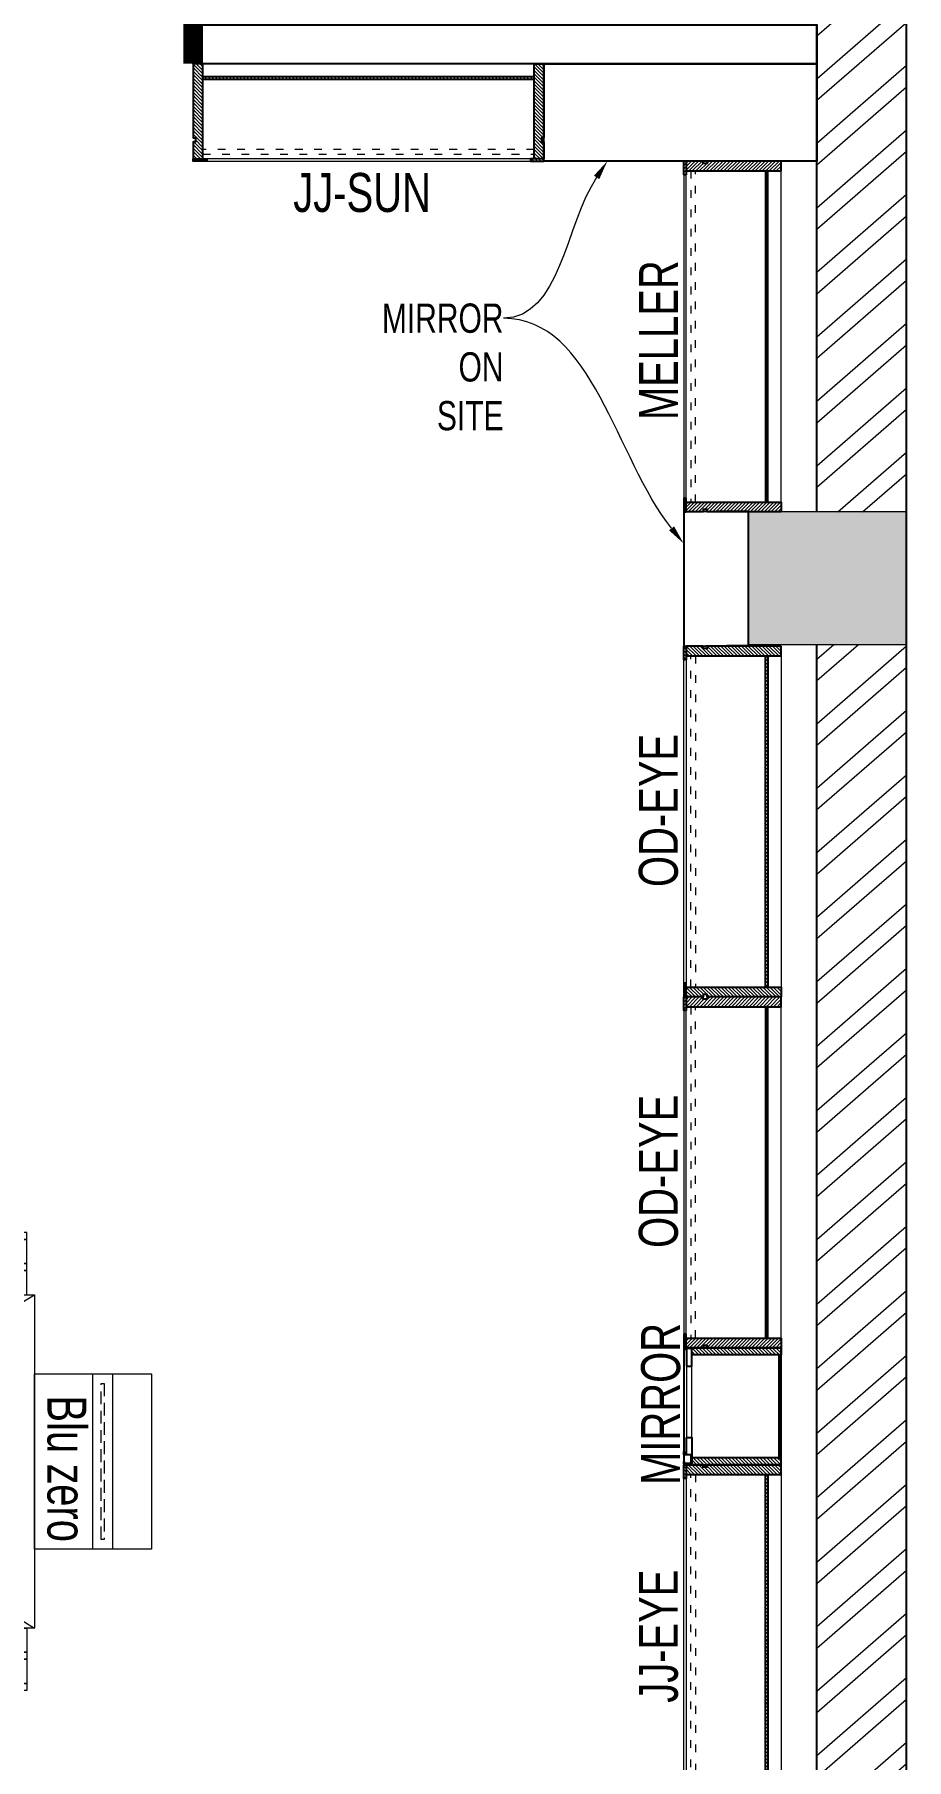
# Model space of a CAD drawing. Header units: feet. Extents: x 3651693 to 3662081, y -5465341 to -5451435.
# Drawn here: x 3658920 to 3661157, y -5460587 to -5456161 of the extents above; entities that cross this region are included whole.
import ezdxf
from ezdxf import colors
from ezdxf.entities.mleader import LeaderData, LeaderLine
from ezdxf.math import Vec2, Vec3

# ---------------------------------------------------------------- set-up
doc = ezdxf.new("R2010")
doc.units = ezdxf.units.FT
doc.header["$LTSCALE"] = 33
doc.header["$MEASUREMENT"] = 0
doc.linetypes.add('ACAD_ISO03W100', pattern=[30, 12, -18])
doc.linetypes.add('D10_DASHED', pattern=[0.75, 0.5, -0.25])
for name, color, linetype, lineweight in [('A-COL', 243, 'Continuous', 9), ('column hatch', 5, 'Continuous', 0), ('LENS-DIM', 252, 'Continuous', 5), ('LENS-FURNITURE', 13, 'Continuous', 9), ('LENS-PARTITION', 21, 'Continuous', 25), ('LENS-TEXT', 31, 'Continuous', 5), ('LENS_TEXT', 31, 'Continuous', 5), ('LK-FF&E FLOOR', 1, 'Continuous', 9), ('LK-FF&E WALL', 1, 'Continuous', 9), ('LK-FLUTTED FINISH', 20, 'Continuous', 30), ('LN-ELEVATION-1', 81, 'Continuous', 25), ('LN-ELEVATION-2', 103, 'Continuous', 20), ('LN-ELEVATION-3', 125, 'Continuous', 18), ('LN-ELEVATION-4', 145, 'Continuous', 13), ('LN-ELEVATION-5', 167, 'Continuous', 5), ('LN-HATCH', 251, 'Continuous', 0), ('PLANO-TXT', 252, 'Continuous', 5)]:
    doc.layers.add(name, color=color, linetype=linetype, lineweight=lineweight)
doc.layers.add('A-WALL', color=1, linetype='Continuous')
doc.styles.add('LK TXT', font='GILC____.TTF', dxfattribs={"height": 100})
doc.styles.get("Standard").update_dxf_attribs({"font": 'GILC____.TTF'})
pattern_1 = [(45, (4208834.246730669, 1706614.740126447), (-4.490128060534575, 4.490128060534575), [])]
pattern_2 = [(45, (4209134.246730668, 1706614.740126447), (-4.490128060534575, 4.490128060534575), [])]

# ---------------------------------------------------------------- blocks, each defined once
blk = doc.blocks.new('A$C7768cef6')
at = {"layer": 'column hatch'}
h = blk.add_hatch(color=8, dxfattribs=at)
h.dxf.hatch_style = 1
h.paths.add_polyline_path([(-2060.827878076583, -7669.445748926141), (-2641.163788782433, -7669.445748926141), (-2612.508988646791, -8199.445748927072), (-2060.827878076583, -8199.44574892521)])
h.paths.add_polyline_path([(767.1721219234169, -7669.445748926141), (457.1721219234168, -7669.445748926141), (457.1721219234168, -8199.44574892521), (767.1721219234169, -8204.445748925209)])
h.paths.add_polyline_path([(3460.734524888918, -7684.44574892614), (3165.172121921554, -7684.44574892614), (3165.172121923417, -8204.44574892614), (3497.121298655868, -8204.44574892614)])
h.paths.add_polyline_path([(3174.557288900018, -3594.71348338481), (2850.817297765985, -3623.810970783234), (2891.548141701147, -4076.984225015156), (3206.324266267941, -4048.692402662709)])
h.paths.add_polyline_path([(2943.893816044554, -298.3232441106811), (2539.881552271545, -326.5940437829122), (2563.61505244486, -665.7646807339042), (2967.627134693787, -637.4938937639816)])
h.paths.add_polyline_path([(102.6356133781373, 3516.983327278867), (-175.353689122945, 3586.603478548117), (-239.9567944649607, 3129.87881372869), (42.23418575339019, 3089.963269359432)])
h.paths.add_polyline_path([(-2536.391984812916, 4177.906243884936), (-2828.413159092889, 4251.040562884882), (-2904.466945579276, 3786.427014341578), (-2608.407223194838, 3737.964237080888)])
h.paths.add_polyline_path([(-5282.927916646004, 4865.753744939342), (-5987.382757410407, 5042.17870855052), (-5924.074085010215, 4525.227436942979), (-5642.355758238584, 4525.227436942979), (-5642.355758238584, 4565.227436942979), (-5344.432020494714, 4513.246807464398)])
h.paths.add_polyline_path([(-5147.969936113804, 1871.382860220037), (-5594.988467436284, 1838.056437848136), (-5552.395484576002, 1490.260538542643), (-5121.948717771098, 1522.351491721347)])
h.paths.add_polyline_path([(-5017.230566613376, -1348.862816617824), (-5427.452633406967, -1348.862816617824), (-5407.747262133285, -1797.181593342684), (-5017.230566613376, -1750.500244708732)])
h.paths.add_polyline_path([(-3170.378771001473, -1298.094963323325), (-3484.226481860504, -1335.611501223407), (-3478.449723847211, -1566.558390707709), (-3473.695539167151, -1756.62419608701), (-3133.623598568142, -1756.62419608701)])
at = {"layer": 'LN-HATCH'}
h = blk.add_hatch(dxfattribs=at)
h.set_pattern_fill('ANSI32', color=256, scale=333, angle=180)
h.set_pattern_definition([(225, (-8476145.499999998, 5278100.999999999), (88.29995930067012, -88.29995930067017), []), (225, (-8476204.366639435, 5278100.999999999), (88.29995930067012, -88.29995930067017), [])])
h.paths.add_polyline_path([(3206.324266267941, -4048.692402662709), (2977.202866679057, -4069.285647921264), (3230.172121921555, -7684.44574892521), (3460.734524888918, -7684.44574892614)])
h.paths.add_polyline_path([(2967.627134693787, -637.4938937639816), (2738.188174406067, -653.5489085866138), (2945.435889311135, -3615.306728641503), (3174.557288900018, -3594.71348338481)])
h.paths.add_polyline_path([(2722.837275948375, 2860.775212550536), (2067.456788793206, 3024.909904948436), (2011.580820744857, 2801.800343981012), (2505.049433324486, 2678.215158701874), (2714.454855754972, -314.3782589323819), (2943.893816044554, -298.3232441106811)])
h.paths.add_polyline_path([(102.6356133781373, 3516.983327278867), (70.24509408324957, 3287.992027409375), (1131.181044183671, 3022.289280325174), (1187.05701223202, 3245.398841289804)])
h.paths.add_polyline_path([(-2536.391984812916, 4177.906243884936), (-2573.675566161052, 3950.140371458605), (-207.7442084159702, 3357.612178679556), (-175.353689122945, 3586.603478548117)])
h.paths.add_polyline_path([(-5282.927916646004, 4865.753744939342), (-5322.564830237999, 4638.577245363034), (-2865.696740439162, 4023.274690458551), (-2828.413159092889, 4251.040562884882)])
h.paths.add_polyline_path([(-5692.355758238583, 4525.227436942979), (-5924.074085010215, 4525.227436942979), (-5594.988467436284, 1838.056437848136), (-5365.366617064923, 1855.175358508714)])
h.paths.add_polyline_path([(-5270.079796809703, 308.536950988695), (-5499.857944216579, 298.437298820354), (-5427.452633406967, -1348.862816617824), (-5197.230566613376, -1348.862816617824)])
h.paths.add_polyline_path([(-3478.449723847211, -1566.558390707709), (-3484.226481860504, -1335.611501223407), (-5017.230566615239, -1518.862816617824), (-5017.230566613376, -1750.500244708732)])
h.paths.add_polyline_path([(-3243.623598568142, -1756.62419608701), (-3473.695539167151, -1756.62419608701), (-3436.185430182144, -3256.227083085105), (-2879.767371468246, -3256.227083085105), (-2649.719529582188, -3250.898954012431), (-2661.866562709212, -3026.227083085105), (-3211.866562711075, -3026.227083085105)])
h.paths.add_polyline_path([(-2593.573243126273, -4289.382268522866), (-2824.628064928577, -4276.085268374532), (-2641.163788782433, -7669.445748926141), (-2410.827878078446, -7669.445748925209)])
at = {"layer": 'A-COL'}
for p, q in [((2943.893816044554, -298.3232441106811, -81.85361025111429), (2539.881552271545, -326.5940437829122, -81.85361025111429)), ((2539.881552271545, -326.5940437829122, -81.85361025111429), (2563.61505244486, -665.7646807339042, -81.85361025111429)), ((2563.61505244486, -665.7646807339042, -81.85361025111429), (2967.627134693787, -637.4938937639816, -81.85361025111429))]:
    blk.add_line(p, q, dxfattribs=at)
at = {"layer": 'A-WALL'}
for p, q in [((3497.121298655868, -8204.44574892614, -81.85361025111428), (2722.837275948375, 2860.775212550536, -81.85361025111429)), ((2714.454855754972, -314.3782589323819, -81.85361025111429), (2505.049433324486, 2678.215158701874, -81.85361025111428)), ((2945.435889311135, -3615.306728641503, -81.85361025111429), (2738.188174406067, -653.5489085866138, -81.85361025111429))]:
    blk.add_line(p, q, dxfattribs=at)
blk = doc.blocks.new('JJ SH 900')
at = {"layer": 'LN-HATCH', "ltscale": 0.5}
h = blk.add_hatch(dxfattribs=at)
h.set_pattern_fill('ANSI31', color=256, scale=50)
h.set_pattern_definition([(45, (0, 0), (-4.419417382415921, 4.419417382415921), [])])
h.paths.add_polyline_path([(-911.7948143622632, 1.45519e-11), (-911.7948143622632, -189.9999999999854), (-905.7948143622637, -189.9999999999854), (-905.7948143622637, -199.9999999999854), (-911.7948143622632, -199.9999999999854), (-911.7948143622632, -243.9999999999855), (-886.7948143622632, -243.9999999999855), (-886.7948143622632, 1.45519e-11)])
h = blk.add_hatch(dxfattribs=at)
h.set_pattern_fill('ANSI31', color=256, scale=2)
h.set_pattern_definition(pattern_1)
h.paths.add_polyline_path([(-11.79481436226342, 1.45519e-11), (-11.79481436226342, -189.9999999999854), (-17.79481436226342, -189.9999999999854), (-17.79481436226342, -199.9999999999854), (-11.79481436226342, -199.9999999999854), (-11.79481436226342, -243.9999999999855), (-36.79481436226343, -243.9999999999855), (-36.79481436226343, 1.45519e-11)])
h = blk.add_hatch(dxfattribs=at)
h.set_pattern_fill('ANSI31', color=256, scale=2)
h.set_pattern_definition(pattern_2)
h.paths.add_polyline_path([(-36.79481436224887, -40), (-886.7948143622632, -39.99999999998546), (-886.7948143622632, -33.99999999998545), (-36.79481436224887, -34)])
h = blk.add_hatch(dxfattribs=at)
h.set_pattern_fill('ANSI31', color=256, scale=2)
h.set_pattern_definition(pattern_2)
h.paths.add_polyline_path([(-876.7948143622632, -243.9999999999855), (-876.7948143622632, -249.9999999999854), (-911.7948143622632, -249.9999999999854), (-911.7948143622632, -243.9999999999855)])
h = blk.add_hatch(dxfattribs=at)
h.set_pattern_fill('ANSI31', color=256, scale=2)
h.set_pattern_definition(pattern_1)
h.paths.add_polyline_path([(-46.79481436226342, -243.9999999999855), (-46.79481436226342, -249.9999999999854), (-11.79481436226342, -249.9999999999854), (-11.79481436226342, -243.9999999999855)])
at = {"layer": 'LN-ELEVATION-1', "ltscale": 0.5}
for points in [[(-911.7948143622632, 1.45519e-11), (-911.7948143622632, -189.9999999999854), (-905.7948143622637, -189.9999999999854), (-905.7948143622637, -199.9999999999854), (-911.7948143622632, -199.9999999999854), (-911.7948143622632, -243.9999999999855), (-886.7948143622632, -243.9999999999855), (-886.7948143622632, 1.45519e-11)], [(-11.79481436226342, 1.45519e-11), (-11.79481436226342, -189.9999999999854), (-17.79481436226342, -189.9999999999854), (-17.79481436226342, -199.9999999999854), (-11.79481436226342, -199.9999999999854), (-11.79481436226342, -243.9999999999855), (-36.79481436226343, -243.9999999999855), (-36.79481436226343, 1.45519e-11)], [(-36.79481436226343, -39.99999999998546), (-886.7948143622632, -39.99999999998546), (-886.7948143622632, -33.99999999998545), (-36.79481436226343, -33.99999999998545)], [(-876.7948143622632, -243.9999999999855), (-876.7948143622632, -249.9999999999854), (-911.7948143622632, -249.9999999999854), (-911.7948143622632, -243.9999999999855)], [(-46.79481436226342, -243.9999999999855), (-46.79481436226342, -249.9999999999854), (-11.79481436226342, -249.9999999999854), (-11.79481436226342, -243.9999999999855)]]:
    blk.add_lwpolyline(points, close=True, dxfattribs=at)
at = {"layer": 'LN-ELEVATION-3', "ltscale": 0.5}
for p, q in [((-886.7948143622632, 1.45519e-11), (-36.79481436226343, 1.45519e-11)), ((-876.7948143622632, -243.9999999999855), (-46.79481436226342, -243.9999999999855)), ((-46.79481436226342, -249.9999999999854), (-876.7948143622632, -249.9999999999854))]:
    blk.add_line(p, q, dxfattribs=at)
at = {"layer": 'LN-ELEVATION-4', "linetype": 'ACAD_ISO03W100', "ltscale": 0.05}
blk.add_lwpolyline([(-886.7948143622632, -219.9999999999854), (-36.79481436226343, -219.9999999999854), (-36.79481436226343, -231.9999999999855), (-886.7948143622632, -231.9999999999855)], close=True, dxfattribs=at)
blk = doc.blocks.new('MIRROR')
at = {"layer": 'LN-HATCH', "ltscale": 0.5}
h = blk.add_hatch(dxfattribs=at)
h.set_pattern_fill('ANSI31', color=256, scale=2)
h.set_pattern_definition([(45, (4060433.741624544, 1708720.786904081), (-4.490128060534575, 4.490128060534575), [])])
h.paths.add_polyline_path([(212.944788963403, 101.3407590774622), (230.944788963403, 101.3407590774622), (230.944788963403, -127.6592409225377), (212.944788963403, -127.6592409225377)])
h.paths.add_polyline_path([(230.944788963403, 95.34075907746227), (494.9447889634027, 95.34075907746227), (494.9447889634027, 101.3407590774622), (230.944788963403, 101.3407590774622)])
h.paths.add_polyline_path([(512.9447889634027, 101.3407590774622), (494.9447889634027, 101.3407590774622), (494.9447889634027, -127.6592409225377), (512.9447889634027, -127.6592409225377)])
at = {"layer": 'Defpoints'}
blk.add_lwpolyline([(512.9447889634027, 101.3407590774622), (212.944788963403, 101.3407590774622), (212.944788963403, -148.6592409225377), (512.9447889634027, -148.6592409225377)], close=True, dxfattribs=at)
at = {"layer": 'LN-ELEVATION-1'}
for points in [[(212.944788963403, 101.3407590774622), (230.944788963403, 101.3407590774622), (230.944788963403, -127.6592409225377), (212.944788963403, -127.6592409225377)], [(230.944788963403, 95.34075907746227), (494.9447889634027, 95.34075907746227), (494.9447889634027, 101.3407590774622), (230.944788963403, 101.3407590774622)], [(512.9447889634027, 101.3407590774622), (494.9447889634027, 101.3407590774622), (494.9447889634027, -127.6592409225377), (512.9447889634027, -127.6592409225377)], [(259.944788963403, -141.6592409225377), (259.944788963403, -127.6592409225377), (214.944788963403, -127.6592409225377), (214.944788963403, -148.6592409225377), (223.944788963403, -148.6592409225377), (223.944788963403, -147.1592409225377), (216.444788963403, -147.1592409225377), (216.444788963403, -141.6592409225377)], [(442.944788963403, -141.6592409225377), (442.944788963403, -127.6592409225377), (487.9447889634028, -127.6592409225377), (487.9447889634028, -148.6592409225377), (478.9447889634026, -148.6592409225377), (478.9447889634026, -147.1592409225377), (486.4447889634027, -147.1592409225377), (486.4447889634027, -141.6592409225377)], [(504.944788963403, -148.6592409225377), (504.944788963403, -147.1592409225377), (509.444788963403, -147.1592409225377), (509.444788963403, -129.1592409225377), (487.9447889634028, -129.1592409225377), (487.9447889634028, -127.6592409225377), (510.9447889634028, -127.6592409225377), (510.9447889634028, -148.6592409225377)]]:
    blk.add_lwpolyline(points, close=True, dxfattribs=at)
at = {"layer": 'LN-ELEVATION-2'}
blk.add_lwpolyline([(259.944788963403, -141.6592409225377), (442.944788963403, -141.6592409225377), (442.944788963403, -127.6592409225377), (259.944788963403, -127.6592409225377)], close=True, dxfattribs=at)
at = {"layer": 'LN-ELEVATION-2', "color": 4, "lineweight": 0}
blk.add_lwpolyline([(216.444788963403, -141.6592409225377), (486.4447889634027, -141.6592409225377), (486.4447889634027, -147.1592409225377), (216.444788963403, -147.1592409225377)], close=True, dxfattribs=at)
at = {"layer": 'LN-ELEVATION-4', "ltscale": 0.5}
blk.add_line((478.9447889634026, -148.6592409225377), (223.944788963403, -148.6592409225377), dxfattribs=at)
blk = doc.blocks.new('ffgd')
at = {"layer": 'LN-ELEVATION-4', "linetype": 'ACAD_ISO03W100', "ltscale": 0.1}
blk.add_lwpolyline([(0, 47.31184294237753), (0, -41.46233547315932), (-20, -41.46233547315932), (-20, 47.31184294237753)], close=True, dxfattribs=at)
at = {"layer": 'LN-ELEVATION-5', "linetype": 'ACAD_ISO03W100', "ltscale": 0.1}
for p, q in [((-159.8999999999068, 165.715584376594), (-159.8999999999068, 47.31184294237753)), ((-159.6999999997206, 165.715584376594), (-159.6999999997206, 47.31184294237753)), ((-159.3999999999068, 165.715584376594), (-159.3999999999068, 47.31184294237753)), ((-159, 165.715584376594), (-159, 47.31184294237753)), ((-158.5, 165.715584376594), (-158.5, 47.31184294237753)), ((-157.8999999999068, 165.715584376594), (-157.8999999999068, 47.31184294237753)), ((-157.1000000000931, 165.715584376594), (-157.1000000000931, 47.31184294237753)), ((-156.1000000000931, 165.715584376594), (-156.1000000000931, 47.31184294237753)), ((-154.1000000000931, 165.715584376594), (-154.1000000000931, 47.31184294237753)), ((-151.1000000000931, 165.715584376594), (-151.1000000000931, 47.31184294237753)), ((-146.1000000000931, 165.715584376594), (-146.1000000000931, 47.31184294237753)), ((-141.1000000000931, 165.715584376594), (-141.1000000000931, 47.31184294237753)), ((-135.1000000000931, 165.715584376594), (-135.1000000000931, 47.31184294237753)), ((-128.1000000000931, 165.715584376594), (-128.1000000000931, 47.31184294237753)), ((-120.1000000000931, 165.715584376594), (-120.1000000000931, 47.31184294237753)), ((-111.1000000000931, 165.715584376594), (-111.1000000000931, 47.31184294237753)), ((-102.1000000000931, 165.715584376594), (-102.1000000000931, 47.31184294237753)), ((-85, 165.715584376594), (-85, 47.31184294237753)), ((65, 165.715584376594), (65, 47.31184294237753)), ((82.10000000009315, 165.715584376594), (82.10000000009315, 47.31184294237753)), ((91.10000000009312, 165.715584376594), (91.10000000009312, 47.31184294237753)), ((100.1000000000931, 165.715584376594), (100.1000000000931, 47.31184294237753)), ((108.1000000000931, 165.715584376594), (108.1000000000931, 47.31184294237753)), ((115.1000000000931, 165.715584376594), (115.1000000000931, 47.31184294237753)), ((121.1000000000931, 165.715584376594), (121.1000000000931, 47.31184294237753)), ((126.1000000000931, 165.715584376594), (126.1000000000931, 47.31184294237753)), ((131.1000000000931, 165.715584376594), (131.1000000000931, 47.31184294237753)), ((134.1000000000931, 165.715584376594), (134.1000000000931, 47.31184294237753)), ((136.1000000000931, 165.715584376594), (136.1000000000931, 47.31184294237753)), ((137.1000000000931, 165.715584376594), (137.1000000000931, 47.31184294237753)), ((137.8999999999068, 165.715584376594), (137.8999999999068, 47.31184294237753)), ((138.5, 165.715584376594), (138.5, 47.31184294237753)), ((139, 165.715584376594), (139, 47.31184294237753)), ((139.3999999999067, 165.715584376594), (139.3999999999067, 47.31184294237753)), ((139.6999999997206, 165.715584376594), (139.6999999997206, 47.31184294237753)), ((139.8999999999068, 165.715584376594), (139.8999999999068, 47.31184294237753)), ((-159.8999999999068, -41.46233547315932), (-159.8999999999068, -159.8660769073758)), ((-159.6999999997206, -41.46233547315932), (-159.6999999997206, -159.8660769073758)), ((-159.3999999999068, -41.46233547315932), (-159.3999999999068, -159.8660769073758)), ((-159, -41.46233547315932), (-159, -159.8660769073758)), ((-158.5, -41.46233547315932), (-158.5, -159.8660769073758)), ((-157.8999999999068, -41.46233547315932), (-157.8999999999068, -159.8660769073758)), ((-157.1000000000931, -41.46233547315932), (-157.1000000000931, -159.8660769073758)), ((-156.1000000000931, -41.46233547315932), (-156.1000000000931, -159.8660769073758)), ((-154.1000000000931, -41.46233547315932), (-154.1000000000931, -159.8660769073758)), ((-151.1000000000931, -41.46233547315932), (-151.1000000000931, -159.8660769073758)), ((-146.1000000000931, -41.46233547315932), (-146.1000000000931, -159.8660769073758)), ((-141.1000000000931, -41.46233547315932), (-141.1000000000931, -159.8660769073758)), ((-135.1000000000931, -41.46233547315932), (-135.1000000000931, -159.8660769073758)), ((-128.1000000000931, -41.46233547315932), (-128.1000000000931, -159.8660769073758)), ((-120.1000000000931, -41.46233547315932), (-120.1000000000931, -159.8660769073758)), ((-111.1000000000931, -41.46233547315932), (-111.1000000000931, -159.8660769073758)), ((-102.1000000000931, -41.46233547315932), (-102.1000000000931, -159.8660769073758)), ((-85, -41.46233547315932), (-85, -159.8660769073758)), ((65, -41.46233547315932), (65, -159.8660769073758)), ((82.10000000009315, -41.46233547315932), (82.10000000009315, -159.8660769073758)), ((91.10000000009312, -41.46233547315932), (91.10000000009312, -159.8660769073758)), ((100.1000000000931, -41.46233547315932), (100.1000000000931, -159.8660769073758)), ((108.1000000000931, -41.46233547315932), (108.1000000000931, -159.8660769073758)), ((115.1000000000931, -41.46233547315932), (115.1000000000931, -159.8660769073758)), ((121.1000000000931, -41.46233547315932), (121.1000000000931, -159.8660769073758)), ((126.1000000000931, -41.46233547315932), (126.1000000000931, -159.8660769073758)), ((131.1000000000931, -41.46233547315932), (131.1000000000931, -159.8660769073758)), ((134.1000000000931, -41.46233547315932), (134.1000000000931, -159.8660769073758)), ((136.1000000000931, -41.46233547315932), (136.1000000000931, -159.8660769073758)), ((137.1000000000931, -41.46233547315932), (137.1000000000931, -159.8660769073758)), ((137.8999999999068, -41.46233547315932), (137.8999999999068, -159.8660769073758)), ((138.5, -41.46233547315932), (138.5, -159.8660769073758)), ((139, -41.46233547315932), (139, -159.8660769073758)), ((139.3999999999067, -41.46233547315932), (139.3999999999067, -159.8660769073758)), ((139.6999999997206, -41.46233547315932), (139.6999999997206, -159.8660769073758)), ((139.8999999999068, -41.46233547315932), (139.8999999999068, -159.8660769073758))]:
    blk.add_line(p, q, dxfattribs=at)
for points in [[(140, 72.9897628070321), (140, 165.715584376594), (-160, 165.715584376594), (-160, 72.9897628070321)], [(140, -67.14025533781387), (140, -159.8660769073758), (-160, -159.8660769073758), (-160, -67.14025533781387)]]:
    blk.add_lwpolyline(points, dxfattribs=at)
for points in [[(140, 72.9897628070321), (140, 47.31184294237753), (-160, 47.31184294237753), (-160, 72.9897628070321)], [(140, -41.46233547315932), (140, -67.14025533781387), (-160, -67.14025533781387), (-160, -41.46233547315932)]]:
    blk.add_lwpolyline(points, close=True, dxfattribs=at)
blk = doc.blocks.new('EURO 1040 x 1175')
at = {"layer": 'LN-ELEVATION-1'}
for points in [[(-470, -327.434990927577), (470, -327.434990927577), (470, 467.5650090724229), (-470, 467.5650090724229)], [(-470, 85.06500907242298), (470, 85.06500907242298), (470, 467.5650090724229), (-470, 467.5650090724229)], [(-283.2000000029802, 85.06500907242298), (-277.2000000029802, 85.06500907242298), (-277.2000000029802, 467.5650090724229), (-283.2000000029802, 467.5650090724229)], [(-96.40000000596046, 85.06500907242298), (-90.40000000596045, 85.06500907242298), (-90.40000000596045, 467.5650090724229), (-96.40000000596046, 467.5650090724229)], [(90.3999999910593, 85.06500907242298), (96.3999999910593, 85.06500907242298), (96.3999999910593, 467.5650090724229), (90.3999999910593, 467.5650090724229)], [(277.1999999880791, 85.06500907242298), (283.1999999880791, 85.06500907242298), (283.1999999880791, 467.5650090724229), (277.1999999880791, 467.5650090724229)], [(-470.0000000149008, 386.565009072423), (-283.2000000029802, 386.565009072423), (-283.2000000029802, 392.565009072423), (-470.0000000149008, 392.565009072423)], [(-277.2000000178814, 386.565009072423), (-96.40000000596046, 386.565009072423), (-96.40000000596046, 392.565009072423), (-277.2000000178814, 392.565009072423)], [(-90.40000002086165, 386.565009072423), (90.3999999910593, 386.565009072423), (90.3999999910593, 392.565009072423), (-90.40000002086165, 392.565009072423)], [(96.39999997615817, 386.565009072423), (277.1999999880791, 386.565009072423), (277.1999999880791, 392.565009072423), (96.39999997615817, 392.565009072423)], [(283.1999999880791, 386.565009072423), (470, 386.565009072423), (470, 392.565009072423), (283.1999999880791, 392.565009072423)], [(-470.0000000149008, 311.190009072423), (-283.2000000029802, 311.190009072423), (-283.2000000029802, 317.190009072423), (-470.0000000149008, 317.190009072423)], [(-277.2000000178814, 311.190009072423), (-96.40000000596046, 311.190009072423), (-96.40000000596046, 317.190009072423), (-277.2000000178814, 317.190009072423)], [(-90.40000002086165, 311.190009072423), (90.3999999910593, 311.190009072423), (90.3999999910593, 317.190009072423), (-90.40000002086165, 317.190009072423)], [(96.39999997615817, 311.190009072423), (277.1999999880791, 311.190009072423), (277.1999999880791, 317.190009072423), (96.39999997615817, 317.190009072423)], [(283.1999999880791, 311.190009072423), (470, 311.190009072423), (470, 317.190009072423), (283.1999999880791, 317.190009072423)], [(-470.0000000149008, 235.815009072423), (-283.2000000029802, 235.815009072423), (-283.2000000029802, 241.815009072423), (-470.0000000149008, 241.815009072423)], [(-277.2000000178814, 235.815009072423), (-96.40000000596046, 235.815009072423), (-96.40000000596046, 241.815009072423), (-277.2000000178814, 241.815009072423)], [(-90.40000002086165, 235.815009072423), (90.3999999910593, 235.815009072423), (90.3999999910593, 241.815009072423), (-90.40000002086165, 241.815009072423)], [(96.39999997615817, 235.815009072423), (277.1999999880791, 235.815009072423), (277.1999999880791, 241.815009072423), (96.39999997615817, 241.815009072423)], [(283.1999999880791, 235.815009072423), (470, 235.815009072423), (470, 241.815009072423), (283.1999999880791, 241.815009072423)], [(-470.0000000149008, 160.440009072423), (-283.2000000029802, 160.440009072423), (-283.2000000029802, 166.440009072423), (-470.0000000149008, 166.440009072423)], [(-277.2000000178814, 160.440009072423), (-96.40000000596046, 160.440009072423), (-96.40000000596046, 166.440009072423), (-277.2000000178814, 166.440009072423)], [(-90.40000002086165, 160.440009072423), (90.3999999910593, 160.440009072423), (90.3999999910593, 166.440009072423), (-90.40000002086165, 166.440009072423)], [(96.39999997615817, 160.440009072423), (277.1999999880791, 160.440009072423), (277.1999999880791, 166.440009072423), (96.39999997615817, 166.440009072423)], [(283.1999999880791, 160.440009072423), (470, 160.440009072423), (470, 166.440009072423), (283.1999999880791, 166.440009072423)], [(-470, 85.06500907242298), (470, 85.06500907242298), (470, 55.06500907242298), (-470, 55.06500907242298)], [(-470, 55.06500907242298), (470, 55.06500907242298), (470, -327.434990927577), (-470, -327.434990927577)], [(-283.2000000029802, 55.06500907242298), (-277.2000000029802, 55.06500907242298), (-277.2000000029802, -327.434990927577), (-283.2000000029802, -327.434990927577)], [(-96.40000000596046, 55.06500907242298), (-90.40000000596045, 55.06500907242298), (-90.40000000596045, -327.434990927577), (-96.40000000596046, -327.434990927577)], [(90.3999999910593, 55.06500907242298), (96.3999999910593, 55.06500907242298), (96.3999999910593, -327.434990927577), (90.3999999910593, -327.434990927577)], [(277.1999999880791, 55.06500907242298), (283.1999999880791, 55.06500907242298), (283.1999999880791, -327.434990927577), (277.1999999880791, -327.434990927577)], [(-470.0000000149008, -20.30999092757702), (-283.2000000029802, -20.30999092757702), (-283.2000000029802, -26.30999092757702), (-470.0000000149008, -26.30999092757702)], [(-277.2000000178814, -20.30999092757702), (-96.40000000596046, -20.30999092757702), (-96.40000000596046, -26.30999092757702), (-277.2000000178814, -26.30999092757702)], [(-90.40000002086165, -20.30999092757702), (90.3999999910593, -20.30999092757702), (90.3999999910593, -26.30999092757702), (-90.40000002086165, -26.30999092757702)], [(96.39999997615817, -20.30999092757702), (277.1999999880791, -20.30999092757702), (277.1999999880791, -26.30999092757702), (96.39999997615817, -26.30999092757702)], [(283.1999999880791, -20.30999092757702), (470, -20.30999092757702), (470, -26.30999092757702), (283.1999999880791, -26.30999092757702)], [(-470.0000000149008, -95.68499092757702), (-283.2000000029802, -95.68499092757702), (-283.2000000029802, -101.684990927577), (-470.0000000149008, -101.684990927577)], [(-277.2000000178814, -95.68499092757702), (-96.40000000596046, -95.68499092757702), (-96.40000000596046, -101.684990927577), (-277.2000000178814, -101.684990927577)], [(-90.40000002086165, -95.68499092757702), (90.3999999910593, -95.68499092757702), (90.3999999910593, -101.684990927577), (-90.40000002086165, -101.684990927577)], [(96.39999997615817, -95.68499092757702), (277.1999999880791, -95.68499092757702), (277.1999999880791, -101.684990927577), (96.39999997615817, -101.684990927577)], [(283.1999999880791, -95.68499092757702), (470, -95.68499092757702), (470, -101.684990927577), (283.1999999880791, -101.684990927577)], [(-470.0000000149008, -171.059990927577), (-283.2000000029802, -171.059990927577), (-283.2000000029802, -177.059990927577), (-470.0000000149008, -177.059990927577)], [(-277.2000000178814, -171.059990927577), (-96.40000000596046, -171.059990927577), (-96.40000000596046, -177.059990927577), (-277.2000000178814, -177.059990927577)], [(-90.40000002086165, -171.059990927577), (90.3999999910593, -171.059990927577), (90.3999999910593, -177.059990927577), (-90.40000002086165, -177.059990927577)], [(96.39999997615817, -171.059990927577), (277.1999999880791, -171.059990927577), (277.1999999880791, -177.059990927577), (96.39999997615817, -177.059990927577)], [(283.1999999880791, -171.059990927577), (470, -171.059990927577), (470, -177.059990927577), (283.1999999880791, -177.059990927577)], [(-470.0000000149008, -246.434990927577), (-283.2000000029802, -246.434990927577), (-283.2000000029802, -252.434990927577), (-470.0000000149008, -252.434990927577)], [(-277.2000000178814, -246.434990927577), (-96.40000000596046, -246.434990927577), (-96.40000000596046, -252.434990927577), (-277.2000000178814, -252.434990927577)], [(-90.40000002086165, -246.434990927577), (90.3999999910593, -246.434990927577), (90.3999999910593, -252.434990927577), (-90.40000002086165, -252.434990927577)], [(96.39999997615817, -246.434990927577), (277.1999999880791, -246.434990927577), (277.1999999880791, -252.434990927577), (96.39999997615817, -252.434990927577)], [(283.1999999880791, -246.434990927577), (470, -246.434990927577), (470, -252.434990927577), (283.1999999880791, -252.434990927577)]]:
    blk.add_lwpolyline(points, close=True, dxfattribs=at)
for points in [[(-283.2000000029802, 461.5650090724228), (-464, 461.5650090724228), (-464, 317.190009072423)], [(-96.40000000596046, 461.5650090724228), (-277.2000000029802, 461.5650090724228)], [(90.3999999910593, 461.5650090724228), (-90.40000000596045, 461.5650090724228)], [(277.1999999880791, 461.5650090724228), (96.3999999910593, 461.5650090724228)], [(464, 317.190009072423), (464, 461.5650090724228), (283.1999999880791, 461.5650090724228)], [(-464, 311.190009072423), (-464, 241.815009072423)], [(464, 241.815009072423), (464, 311.190009072423)], [(-464, 235.815009072423), (-464, 166.440009072423)], [(464, 166.440009072423), (464, 235.815009072423)], [(-464, 160.440009072423), (-464, 91.06500907242297), (-283.2000000029802, 91.06500907242297)], [(283.1999999880791, 91.06500907242297), (464, 91.06500907242297), (464, 160.440009072423)], [(-277.2000000029802, 91.06500907242297), (-96.40000000596046, 91.06500907242297)], [(-90.40000000596045, 91.06500907242297), (90.3999999910593, 91.06500907242297)], [(96.3999999910593, 91.06500907242297), (277.1999999880791, 91.06500907242297)], [(-464, -20.30999092757702), (-464, 49.06500907242298), (-283.2000000029802, 49.06500907242298)], [(-277.2000000029802, 49.06500907242298), (-96.40000000596046, 49.06500907242298)], [(-90.40000000596045, 49.06500907242298), (90.3999999910593, 49.06500907242298)], [(96.3999999910593, 49.06500907242298), (277.1999999880791, 49.06500907242298)], [(283.1999999880791, 49.06500907242298), (464, 49.06500907242298), (464, -20.30999092757702)], [(-464, -95.68499092757702), (-464, -26.30999092757702)], [(464, -26.30999092757702), (464, -95.68499092757702)], [(-464, -171.059990927577), (-464, -101.684990927577)], [(464, -101.684990927577), (464, -171.059990927577)], [(-283.2000000029802, -321.434990927577), (-464, -321.434990927577), (-464, -177.059990927577)], [(464, -177.059990927577), (464, -321.434990927577), (283.1999999880791, -321.434990927577)], [(-96.40000000596046, -321.434990927577), (-277.2000000029802, -321.434990927577)], [(90.3999999910593, -321.434990927577), (-90.40000000596045, -321.434990927577)], [(277.1999999880791, -321.434990927577), (96.3999999910593, -321.434990927577)]]:
    blk.add_lwpolyline(points, dxfattribs=at)
at = {"layer": 'LN-ELEVATION-2'}
blk.add_lwpolyline([(-520, -357.434990927577), (520, -357.434990927577), (520, 497.5650090724228), (-520, 497.5650090724228)], close=True, dxfattribs=at)
for points in [[(-470, 467.5650090724229), (-520, 497.5650090724228)], [(470, 467.5650090724229), (520, 497.5650090724228)], [(-470, -327.434990927577), (-520, -357.434990927577)], [(470, -327.434990927577), (520, -357.434990927577)]]:
    blk.add_lwpolyline(points, dxfattribs=at)
at = {"layer": 'LN-ELEVATION-3'}
for points in [[(-500, 559.5650090724229), (500, 559.5650090724229), (500, 577.5650090724228), (-500, 577.5650090724228)], [(-500, 497.5650090724228), (-470, 497.5650090724228), (-470, 559.5650090724229), (-500, 559.5650090724229)], [(470, 497.5650090724228), (500, 497.5650090724228), (500, 559.5650090724229), (470, 559.5650090724229)], [(-500, -357.434990927577), (-470, -357.434990927577), (-470, -419.434990927577), (-500, -419.434990927577)], [(470, -357.434990927577), (500, -357.434990927577), (500, -419.434990927577), (470, -419.434990927577)], [(-500, -419.434990927577), (500, -419.434990927577), (500, -437.4349909275768), (-500, -437.4349909275768)]]:
    blk.add_lwpolyline(points, close=True, dxfattribs=at)
at = {"layer": 'LN-ELEVATION-4'}
for points in [[(-500, 639.5650090724228), (500, 639.5650090724228), (500, 657.565009072423), (-500, 657.565009072423)], [(-500, 577.5650090724228), (-470, 577.5650090724228), (-470, 639.5650090724228), (-500, 639.5650090724228)], [(470, 577.5650090724228), (500, 577.5650090724228), (500, 639.5650090724228), (470, 639.5650090724228)], [(-470, 497.5650090724228), (-464, 497.5650090724228), (-464, 559.5650090724229), (-470, 559.5650090724229)], [(-464, 553.565009072423), (-283.2000000029802, 553.565009072423), (-283.2000000029802, 559.5650090724229), (-464, 559.5650090724229)], [(-283.2000000029802, 497.5650090724228), (-277.2000000029802, 497.5650090724228), (-277.2000000029802, 559.5650090724229), (-283.2000000029802, 559.5650090724229)], [(-277.2000000029802, 553.565009072423), (-96.40000000596046, 553.565009072423), (-96.40000000596046, 559.5650090724229), (-277.2000000029802, 559.5650090724229)], [(-96.40000000596046, 497.5650090724228), (-90.40000000596045, 497.5650090724228), (-90.40000000596045, 559.5650090724229), (-96.40000000596046, 559.5650090724229)], [(-90.40000000596045, 553.565009072423), (90.3999999910593, 553.565009072423), (90.3999999910593, 559.5650090724229), (-90.40000000596045, 559.5650090724229)], [(90.3999999910593, 497.5650090724228), (96.3999999910593, 497.5650090724228), (96.3999999910593, 559.5650090724229), (90.3999999910593, 559.5650090724229)], [(96.3999999910593, 553.565009072423), (277.1999999880791, 553.565009072423), (277.1999999880791, 559.5650090724229), (96.3999999910593, 559.5650090724229)], [(277.1999999880791, 497.5650090724228), (283.1999999880791, 497.5650090724228), (283.1999999880791, 559.5650090724229), (277.1999999880791, 559.5650090724229)], [(283.1999999880791, 553.565009072423), (463.9999999850988, 553.565009072423), (463.9999999850988, 559.5650090724229), (283.1999999880791, 559.5650090724229)], [(464, 497.5650090724228), (470, 497.5650090724228), (470, 559.5650090724229), (464, 559.5650090724229)], [(-470, -357.434990927577), (-464, -357.434990927577), (-464, -419.434990927577), (-470, -419.434990927577)], [(-283.2000000029802, -357.434990927577), (-277.2000000029802, -357.434990927577), (-277.2000000029802, -419.434990927577), (-283.2000000029802, -419.434990927577)], [(-96.40000000596046, -357.434990927577), (-90.40000000596045, -357.434990927577), (-90.40000000596045, -419.434990927577), (-96.40000000596046, -419.434990927577)], [(90.3999999910593, -357.434990927577), (96.3999999910593, -357.434990927577), (96.3999999910593, -419.434990927577), (90.3999999910593, -419.434990927577)], [(277.1999999880791, -357.434990927577), (283.1999999880791, -357.434990927577), (283.1999999880791, -419.434990927577), (277.1999999880791, -419.434990927577)], [(464, -357.434990927577), (470, -357.434990927577), (470, -419.434990927577), (464, -419.434990927577)], [(-500, -437.4349909275768), (-470, -437.4349909275768), (-470, -499.4349909275769), (-500, -499.4349909275769)], [(-464, -413.4349909275768), (-283.2000000029802, -413.4349909275768), (-283.2000000029802, -419.434990927577), (-464, -419.434990927577)], [(-277.2000000029802, -413.4349909275768), (-96.40000000596046, -413.4349909275768), (-96.40000000596046, -419.434990927577), (-277.2000000029802, -419.434990927577)], [(-90.40000000596045, -413.4349909275768), (90.3999999910593, -413.4349909275768), (90.3999999910593, -419.434990927577), (-90.40000000596045, -419.434990927577)], [(96.3999999910593, -413.4349909275768), (277.1999999880791, -413.4349909275768), (277.1999999880791, -419.434990927577), (96.3999999910593, -419.434990927577)], [(283.1999999880791, -413.4349909275768), (463.9999999850988, -413.4349909275768), (463.9999999850988, -419.434990927577), (283.1999999880791, -419.434990927577)], [(470, -437.4349909275768), (500, -437.4349909275768), (500, -499.4349909275769), (470, -499.4349909275769)], [(-500, -499.4349909275769), (500, -499.4349909275769), (500, -517.434990927577), (-500, -517.434990927577)]]:
    blk.add_lwpolyline(points, close=True, dxfattribs=at)
at = {"layer": 'LN-ELEVATION-5'}
for points in [[(-470, 577.5650090724228), (-464, 577.5650090724228), (-464, 639.5650090724228), (-470, 639.5650090724228)], [(-464, 633.565009072423), (-283.2000000029802, 633.565009072423), (-283.2000000029802, 639.5650090724228), (-464, 639.5650090724228)], [(-283.2000000029802, 577.5650090724228), (-277.2000000029802, 577.5650090724228), (-277.2000000029802, 639.5650090724228), (-283.2000000029802, 639.5650090724228)], [(-277.2000000029802, 633.565009072423), (-96.40000000596046, 633.565009072423), (-96.40000000596046, 639.5650090724228), (-277.2000000029802, 639.5650090724228)], [(-96.40000000596046, 577.5650090724228), (-90.40000000596045, 577.5650090724228), (-90.40000000596045, 639.5650090724228), (-96.40000000596046, 639.5650090724228)], [(-90.40000000596045, 633.565009072423), (90.3999999910593, 633.565009072423), (90.3999999910593, 639.5650090724228), (-90.40000000596045, 639.5650090724228)], [(90.3999999910593, 577.5650090724228), (96.3999999910593, 577.5650090724228), (96.3999999910593, 639.5650090724228), (90.3999999910593, 639.5650090724228)], [(96.3999999910593, 633.565009072423), (277.1999999880791, 633.565009072423), (277.1999999880791, 639.5650090724228), (96.3999999910593, 639.5650090724228)], [(277.1999999880791, 577.5650090724228), (283.1999999880791, 577.5650090724228), (283.1999999880791, 639.5650090724228), (277.1999999880791, 639.5650090724228)], [(283.1999999880791, 633.565009072423), (463.9999999850988, 633.565009072423), (463.9999999850988, 639.5650090724228), (283.1999999880791, 639.5650090724228)], [(464, 577.5650090724228), (470, 577.5650090724228), (470, 639.5650090724228), (464, 639.5650090724228)], [(-470, -437.4349909275768), (-464, -437.4349909275768), (-464, -499.4349909275769), (-470, -499.4349909275769)], [(-283.2000000029802, -437.4349909275768), (-277.2000000029802, -437.4349909275768), (-277.2000000029802, -499.4349909275769), (-283.2000000029802, -499.4349909275769)], [(-96.40000000596046, -437.4349909275768), (-90.40000000596045, -437.4349909275768), (-90.40000000596045, -499.4349909275769), (-96.40000000596046, -499.4349909275769)], [(90.3999999910593, -437.4349909275768), (96.3999999910593, -437.4349909275768), (96.3999999910593, -499.4349909275769), (90.3999999910593, -499.4349909275769)], [(277.1999999880791, -437.4349909275768), (283.1999999880791, -437.4349909275768), (283.1999999880791, -499.4349909275769), (277.1999999880791, -499.4349909275769)], [(464, -437.4349909275768), (470, -437.4349909275768), (470, -499.4349909275769), (464, -499.4349909275769)], [(-464, -493.4349909275769), (-283.2000000029802, -493.4349909275769), (-283.2000000029802, -499.4349909275769), (-464, -499.4349909275769)], [(-277.2000000029802, -493.4349909275769), (-96.40000000596046, -493.4349909275769), (-96.40000000596046, -499.4349909275769), (-277.2000000029802, -499.4349909275769)], [(-90.40000000596045, -493.4349909275769), (90.3999999910593, -493.4349909275769), (90.3999999910593, -499.4349909275769), (-90.40000000596045, -499.4349909275769)], [(96.3999999910593, -493.4349909275769), (277.1999999880791, -493.4349909275769), (277.1999999880791, -499.4349909275769), (96.3999999910593, -499.4349909275769)], [(283.1999999880791, -493.4349909275769), (463.9999999850988, -493.4349909275769), (463.9999999850988, -499.4349909275769), (283.1999999880791, -499.4349909275769)]]:
    blk.add_lwpolyline(points, close=True, dxfattribs=at)
at = {"layer": 'LENS-DIM'}
blk.add_blockref('ffgd', (10, 67.14025533781387), dxfattribs=at)
blk = doc.blocks.new('BLUE ZERO')
at = {"layer": 'LENS-FURNITURE', "ltscale": 0.5}
for points in [[(86206.6987006863, 120883.4167564928), (86206.6987006863, 120433.4167564928), (85906.69870068633, 120433.4167564928), (85906.69870068633, 120883.4167564928)], [(86106.6987006863, 120883.4167564928), (86106.6987006863, 120433.4167564928), (86056.69870068633, 120433.4167564928), (86056.69870068633, 120883.4167564928)]]:
    blk.add_lwpolyline(points, close=True, dxfattribs=at)
at = {"layer": 'LENS-FURNITURE', "linetype": 'D10_DASHED', "ltscale": 2}
blk.add_lwpolyline([(86085.69870068633, 120858.4167564928), (86085.69870068633, 120458.4167564928), (86077.6987006863, 120458.4167564928), (86077.6987006863, 120858.4167564928)], close=True, dxfattribs=at)

msp = doc.modelspace()

# ---------------------------------------------------------------- linework, layer by layer
at = {"layer": 'LENS-PARTITION'}
for points, elevation in [([(3659326.832026348, -5456136.057229222), (3660926.832026346, -5456136.057229222), (3660926.832026346, -5456236.057229221), (3659326.832026348, -5456236.057229221)], 4.407383614e-07), ([(3660926.832026346, -5456485.96828337), (3660226.832026348, -5456485.96828337), (3660226.832026348, -5456236.057229221), (3660926.832026346, -5456236.057229221)], 4.41004458e-07), ([(3660585.342752487, -5457730.347734383), (3660751.831935361, -5457728.158046104), (3660751.831935361, -5457383.778595092), (3660585.342752487, -5457385.968283371)], 4.413134036e-07)]:
    msp.add_lwpolyline(points, close=True, dxfattribs=dict(at, elevation=elevation))
at = {"layer": 'LK-FLUTTED FINISH', "linetype": 'ACAD_ISO03W100', "ltscale": 0.05, "const_width": 50, "elevation": 4.407383614e-07}
msp.add_lwpolyline([(3659326.832026347, -5456236.057229221), (3659326.832026348, -5455436.057229221), (3655526.832030483, -5455436.057311073)], dxfattribs=at)

# ---------------------------------------------------------------- block references
at = {"layer": 'LENS-DIM', "color": 2, "rotation": 355.9972772775358}
msp.add_blockref('A$C7768cef6', (3658240.943269039, -5456882.877343501, 81.85361025068528), dxfattribs=at)
at = {"layer": 'LK-FF&E FLOOR', "xscale": -1, "rotation": 180}
msp.add_blockref('EURO 1040 x 1175', (3658399.835035719, -5459751.81120098, 2.206070349e-07), dxfattribs=at)
at = {"layer": 'LK-FF&E FLOOR'}
msp.add_blockref('BLUE ZERO', (3573013.136335033, -5580480.292966547, 2.206070349e-07), dxfattribs=at)
at = {"layer": 'LK-FF&E WALL', "xscale": -1}
msp.add_blockref('JJ SH 900', (3659315.037211984, -5456236.057229221, 4.407383614e-07), dxfattribs=at)
at = {"layer": 'LK-FF&E WALL', "xscale": -1, "rotation": 270}
for p in [(3660835.342752487, -5456474.173469009, 4.409372971e-07), (3660835.342752487, -5458618.552920021, 4.413134036e-07)]:
    msp.add_blockref('JJ SH 900', p, dxfattribs=at)
at = {"layer": 'LK-FF&E WALL', "rotation": 270}
for name, p in [('JJ SH 900', (3660835.342752487, -5458642.142548746, 4.413134036e-07)), ('MIRROR', (3660734.00199341, -5459317.40294542, 4.413134036e-07)), ('JJ SH 900', (3660835.342752487, -5460742.142548745, 4.413134036e-07))]:
    msp.add_blockref(name, p, dxfattribs=at)

# ---------------------------------------------------------------- texts
at = {"layer": 'LENS_TEXT', "linetype": 'Continuous', "ltscale": 3, "insert": (3660526.700412011, -5459674.534921949, -23744.04052932372), "char_height": 100, "width": 324.4738372093023, "attachment_point": 5, "rotation": 89.99999999999999, "style": 'LK TXT'}
msp.add_mtext('{\\C7;MIRROR}', dxfattribs=at)
at = {"layer": 'PLANO-TXT', "linetype": 'Continuous', "ltscale": 3, "insert": (3659760.162880275, -5456567.056116275, -23744.04052932372), "char_height": 100, "width": 149.546511627907, "attachment_point": 5, "style": 'LK TXT'}
msp.add_mtext('JJ-SUN', dxfattribs=at)
at = {"layer": 'PLANO-TXT', "linetype": 'Continuous', "ltscale": 3, "char_height": 100, "attachment_point": 5, "style": 'LK TXT'}
for s, insert, width, rotation in [('MELLER', (3660520.896891903, -5456945.282860462, -23744.04052932372), 149.546511627907, 90.00000000000007), ('OD-EYE', (3660520.896891903, -5458151.782860461, -23744.04052932372), 149.546511627907, 90.00000000000007), ('OD-EYE', (3660520.896891903, -5459077.782860462, -23744.04052932372), 149.546511627907, 90.00000000000007), ('\\pt800;Blu zero', (3659002.323789304, -5459840.601185844, 2.206070349e-07), 510.5515318634858, 269.9999999999998), ('JJ-EYE', (3660520.896891903, -5460270.282860461, -23744.04052932372), 149.546511627907, 90.00000000000007)]:
    msp.add_mtext(s, dxfattribs=dict(at, insert=insert, width=width, rotation=rotation))

# ---------------------------------------------------------------- leaders
at = {"layer": 'LENS-TEXT', "color": 0, "linetype": 'Continuous', "ltscale": 3}
ml = msp.add_multileader_mtext('Standard', dxfattribs=at)
ml.set_content('\\pxqr,t3;{\\C0;MIRROR ON SITE}', color=1)
ml.set_leader_properties(color=256, linetype='ByLayer', lineweight=-1)
ml.build(insert=Vec2(0, 0))
ml.multileader.update_dxf_attribs({"leader_type": 2, "dogleg_length": 0.36, "arrow_head_size": 50})
ctx = ml.context
ctx.base_point, ctx.char_height, ctx.arrow_head_size, ctx.landing_gap_size, ctx.plane_origin, ctx.plane_x_axis, ctx.plane_y_axis = Vec3(3659872.931300897, -5456889.475546402, 47488.08105864739), 75, 50, 0.09, Vec3(3653938.205163924, -5458360.695667059, 47488.08105864739), Vec3(0.9999993982722358, 0.0010970210418018), Vec3(-0.0010970210418018, 0.9999993982722358)
ctx.text_align_type = 2
notes = []
notes.append((ctx, [(1, (1, 1, 0), (3660123.271295609, -5456889.200917995, 47488.08105864739), (-0.9999993982722358, -0.0010970210418018), 0.3600000000000003, [(1, [(3660389.389624462, -5456485.96828337, 47488.08105864739)], 0, []), (0, [(3660585.342752487, -5457467.056116276, 47488.08105864739)], 0, [])])]))
ctx.mtext.insert, ctx.mtext.text_direction, ctx.mtext.rotation, ctx.mtext.width, ctx.mtext.alignment, ctx.mtext.flow_direction = Vec3(3660122.779619444, -5456851.210882189, 47488.08105864739), Vec3(0.9999993982722358, 0.0010970210418018), 0.0010970212618378, 289.5442082885826, 3, 5
for ctx, leaders in notes:
    for number, flags, end, landing, length, lines in leaders:
        leader = LeaderData()
        leader.index, (leader.has_last_leader_line, leader.has_dogleg_vector, leader.attachment_direction) = number, flags
        leader.last_leader_point, leader.dogleg_vector, leader.dogleg_length = Vec3(end), Vec3(landing), length
        for number, points, colour, breaks in lines:
            line = LeaderLine()
            line.index, line.vertices, line.color, line.breaks = number, Vec3.list(points), colors.encode_raw_color(colour), breaks
            leader.lines.append(line)
        ctx.leaders.append(leader)

doc.saveas('drawing.dxf')
